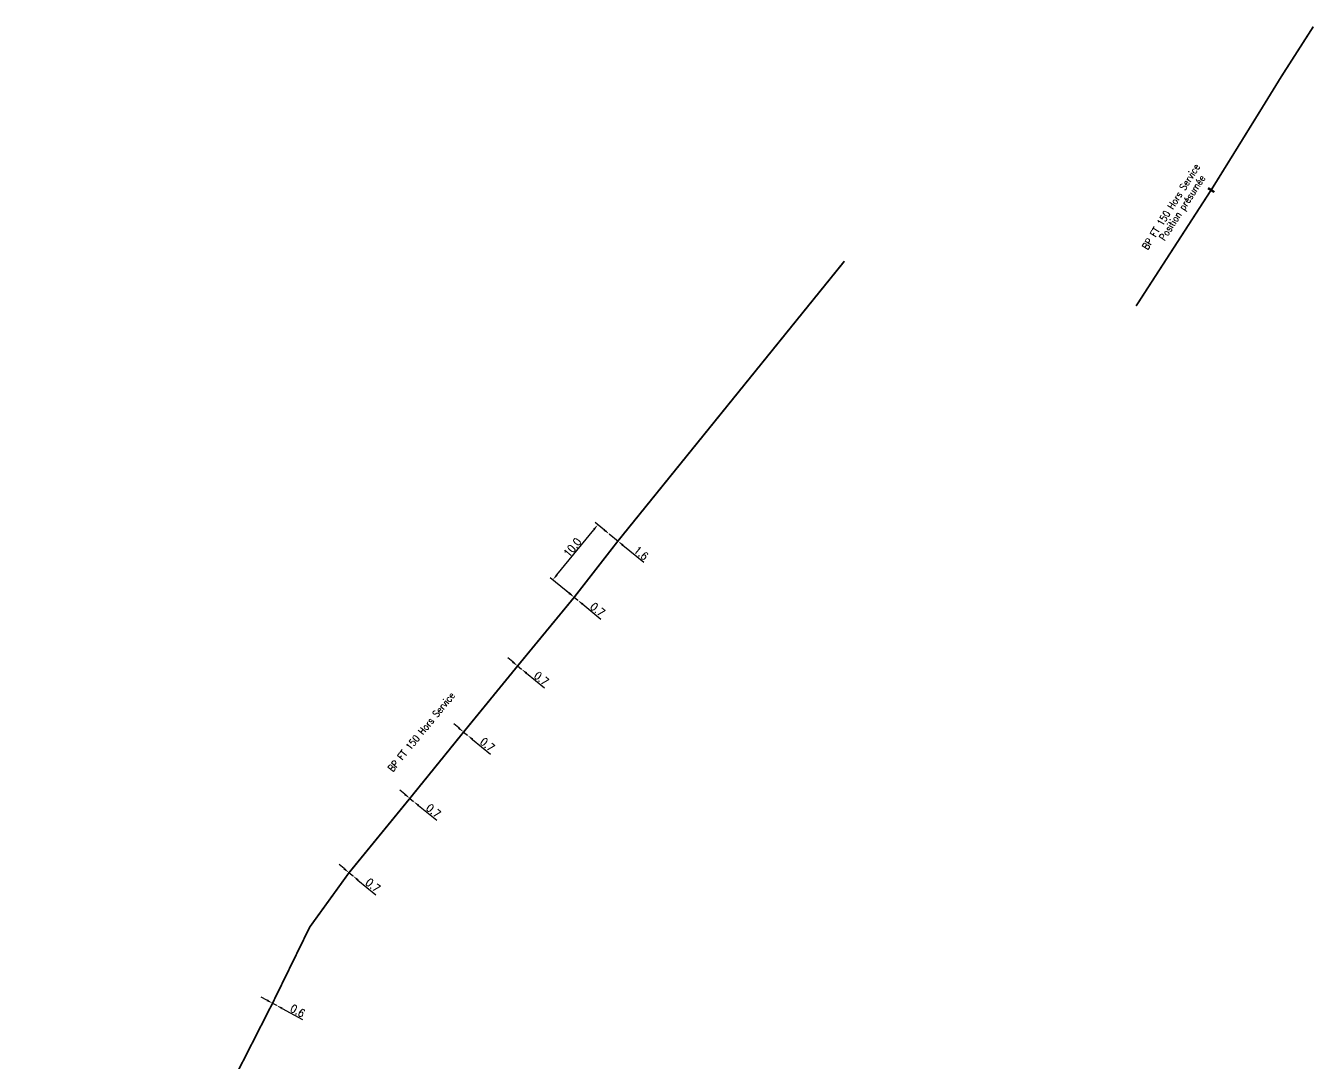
# Model space of a CAD drawing. Header units: millimetres. Extents: x 185000 to 186000, y 127000 to 128000.
# Drawn here: x 185060.7 to 185241.7, y 127513.8 to 127659.6 of the extents above; entities that cross this region are included whole.
import ezdxf
from ezdxf.enums import TextEntityAlignment as Align

# ---------------------------------------------------------------- set-up
doc = ezdxf.new("R2010")
doc.units = ezdxf.units.MM
doc.header["$PDMODE"] = 34
doc.layers.get('0').update_dxf_attribs({"linetype": 'CONTINUOUS'})
doc.layers.get('DEFPOINTS').update_dxf_attribs({"linetype": 'CONTINUOUS'})
doc.layers.add('L_908', color=5, linetype='CONTINUOUS')
doc.styles.get("Standard").update_dxf_attribs({"font": 'romans.shx', "width": 0.85})
doc.linetypes.add('BP_HS', pattern='A,2,-1,["G",Standard,S=0.85,R=0,X=-0.27,Y=-0.4],-1', length=4)
doc.dimstyles.get("Standard").update_dxf_attribs({"dimtxt": 1.5, "dimasz": 1.2, "dimexe": 0.625, "dimexo": 0.625, "dimgap": 0.25, "dimtad": 1, "dimdec": 1, "dimzin": 0, "dimdsep": 46, "dimtxsty": 'Standard', "dimcen": -0.5, "dimadec": 0, "dimazin": 0, "dimtfac": 1, "dimtdec": 1, "dimtmove": 0, "dimatfit": 3, "dimfxl": 0, "dimtolj": 1, "dimtzin": 0, "dimarcsym": 0})

# ---------------------------------------------------------------- blocks, each defined once
blk = doc.blocks.new('*D38')
at = {"layer": 'DEFPOINTS', "color": 0, "linetype": 'Continuous', "ltscale": 0.5, "transparency": 16777216}
for p in [(185141.07, 127589.48), (185142.67, 127588.18), (185137.75, 127579.28)]:
    blk.add_point(p, dxfattribs=at)
at = {"layer": 'L_908', "color": 0, "linetype": 'Continuous', "lineweight": -2, "ltscale": 0.5, "transparency": 16777216}
for p, q in [((185135.32, 127582.43), (185140.5, 127588.78)), ((185142.3, 127588.47), (185140.71, 127589.78)), ((185137.39, 127579.58), (185134.39, 127582.03))]:
    blk.add_line(p, q, dxfattribs=at)
at = {"layer": 'L_908', "color": 0, "linetype": 'Continuous', "ltscale": 0.5, "transparency": 16777216}
for points in [[(185140.38, 127588.88), (185140.62, 127588.69), (185141.07, 127589.48)], [(185135.2, 127582.52), (185135.43, 127582.33), (185134.75, 127581.73)]]:
    blk.add_solid(points, dxfattribs=at)
at = {"layer": 'L_908', "color": 0, "linetype": 'Continuous', "ltscale": 0.5, "transparency": 16777216, "insert": (185137.5, 127586.29), "char_height": 1.125, "attachment_point": 5, "rotation": 50.7935}
blk.add_mtext('\\A1;10.0', dxfattribs=at)
blk = doc.blocks.new('*D39')
at = {"layer": 'DEFPOINTS', "color": 0, "linetype": 'Continuous', "ltscale": 0.5, "transparency": 16777216}
for p in [(185137.75, 127579.28), (185138.25, 127578.87), (185138.25, 127578.87)]:
    blk.add_point(p, dxfattribs=at)
at = {"layer": 'L_908', "color": 0, "linetype": 'Continuous', "lineweight": -2, "ltscale": 0.5, "transparency": 16777216}
for p, q in [((185137.05, 127579.85), (185136.35, 127580.42)), ((185137.75, 127579.28), (185138.25, 127578.87)), ((185138.95, 127578.3), (185141.49, 127576.23))]:
    blk.add_line(p, q, dxfattribs=at)
at = {"layer": 'L_908', "color": 0, "linetype": 'Continuous', "ltscale": 0.5, "transparency": 16777216}
for points in [[(185137.15, 127579.97), (185136.96, 127579.74), (185137.75, 127579.28)], [(185139.04, 127578.42), (185138.85, 127578.19), (185138.25, 127578.87)]]:
    blk.add_solid(points, dxfattribs=at)
at = {"layer": 'L_908', "color": 0, "linetype": 'Continuous', "ltscale": 0.5, "transparency": 16777216, "insert": (185141.04, 127577.56), "char_height": 1.125, "attachment_point": 5, "rotation": 320.7935}
blk.add_mtext('\\A1;0.7', dxfattribs=at)
blk = doc.blocks.new('*D40')
at = {"layer": 'DEFPOINTS', "color": 0, "linetype": 'Continuous', "ltscale": 0.5, "transparency": 16777216}
for p in [(185122.21, 127560.34), (185122.77, 127559.88), (185122.77, 127559.88)]:
    blk.add_point(p, dxfattribs=at)
at = {"layer": 'L_908', "color": 0, "linetype": 'Continuous', "lineweight": -2, "ltscale": 0.5, "transparency": 16777216}
for p, q in [((185121.52, 127560.91), (185120.82, 127561.48)), ((185122.21, 127560.34), (185122.77, 127559.88)), ((185123.47, 127559.31), (185126.01, 127557.24))]:
    blk.add_line(p, q, dxfattribs=at)
at = {"layer": 'L_908', "color": 0, "linetype": 'Continuous', "ltscale": 0.5, "transparency": 16777216}
for points in [[(185121.61, 127561.02), (185121.42, 127560.79), (185122.21, 127560.34)], [(185123.56, 127559.43), (185123.38, 127559.2), (185122.77, 127559.88)]]:
    blk.add_solid(points, dxfattribs=at)
at = {"layer": 'L_908', "color": 0, "linetype": 'Continuous', "ltscale": 0.5, "transparency": 16777216, "insert": (185125.56, 127558.57), "char_height": 1.125, "attachment_point": 5, "rotation": 320.7905}
blk.add_mtext('\\A1;0.7', dxfattribs=at)
blk = doc.blocks.new('*D41')
at = {"layer": 'DEFPOINTS', "color": 0, "linetype": 'Continuous', "ltscale": 0.5, "transparency": 16777216}
for p in [(185129.8, 127569.63), (185130.35, 127569.18), (185130.35, 127569.18)]:
    blk.add_point(p, dxfattribs=at)
at = {"layer": 'L_908', "color": 0, "linetype": 'Continuous', "lineweight": -2, "ltscale": 0.5, "transparency": 16777216}
for p, q in [((185129.11, 127570.2), (185128.41, 127570.77)), ((185129.8, 127569.63), (185130.35, 127569.18)), ((185131.05, 127568.61), (185133.59, 127566.54))]:
    blk.add_line(p, q, dxfattribs=at)
at = {"layer": 'L_908', "color": 0, "linetype": 'Continuous', "ltscale": 0.5, "transparency": 16777216}
for points in [[(185129.2, 127570.32), (185129.01, 127570.08), (185129.8, 127569.63)], [(185131.15, 127568.73), (185130.96, 127568.5), (185130.35, 127569.18)]]:
    blk.add_solid(points, dxfattribs=at)
at = {"layer": 'L_908', "color": 0, "linetype": 'Continuous', "ltscale": 0.5, "transparency": 16777216, "insert": (185133.14, 127567.87), "char_height": 1.125, "attachment_point": 5, "rotation": 320.7863}
blk.add_mtext('\\A1;0.7', dxfattribs=at)
blk = doc.blocks.new('*D42')
at = {"layer": 'DEFPOINTS', "color": 0, "linetype": 'Continuous', "ltscale": 0.5, "transparency": 16777216}
for p in [(185114.66, 127551.02), (185115.19, 127550.58), (185115.19, 127550.58)]:
    blk.add_point(p, dxfattribs=at)
at = {"layer": 'L_908', "color": 0, "linetype": 'Continuous', "lineweight": -2, "ltscale": 0.5, "transparency": 16777216}
for p, q in [((185113.96, 127551.59), (185113.26, 127552.16)), ((185114.66, 127551.02), (185115.19, 127550.58)), ((185115.89, 127550.01), (185118.43, 127547.94))]:
    blk.add_line(p, q, dxfattribs=at)
at = {"layer": 'L_908', "color": 0, "linetype": 'Continuous', "ltscale": 0.5, "transparency": 16777216}
for points in [[(185114.05, 127551.7), (185113.86, 127551.47), (185114.66, 127551.02)], [(185115.98, 127550.13), (185115.79, 127549.9), (185115.19, 127550.58)]]:
    blk.add_solid(points, dxfattribs=at)
at = {"layer": 'L_908', "color": 0, "linetype": 'Continuous', "ltscale": 0.5, "transparency": 16777216, "insert": (185117.98, 127549.27), "char_height": 1.125, "attachment_point": 5, "rotation": 320.7935}
blk.add_mtext('\\A1;0.7', dxfattribs=at)
blk = doc.blocks.new('*D43')
at = {"layer": 'DEFPOINTS', "color": 0, "linetype": 'Continuous', "ltscale": 0.5, "transparency": 16777216}
for p in [(185106.11, 127540.57), (185106.67, 127540.11), (185106.67, 127540.11)]:
    blk.add_point(p, dxfattribs=at)
at = {"layer": 'L_908', "color": 0, "linetype": 'Continuous', "lineweight": -2, "ltscale": 0.5, "transparency": 16777216}
for p, q in [((185105.41, 127541.14), (185104.71, 127541.71)), ((185106.11, 127540.57), (185106.67, 127540.11)), ((185107.36, 127539.54), (185109.9, 127537.47))]:
    blk.add_line(p, q, dxfattribs=at)
at = {"layer": 'L_908', "color": 0, "linetype": 'Continuous', "ltscale": 0.5, "transparency": 16777216}
for points in [[(185105.51, 127541.25), (185105.32, 127541.02), (185106.11, 127540.57)], [(185107.46, 127539.66), (185107.27, 127539.43), (185106.67, 127540.11)]]:
    blk.add_solid(points, dxfattribs=at)
at = {"layer": 'L_908', "color": 0, "linetype": 'Continuous', "ltscale": 0.5, "transparency": 16777216, "insert": (185109.46, 127538.8), "char_height": 1.125, "attachment_point": 5, "rotation": 320.7935}
blk.add_mtext('\\A1;0.7', dxfattribs=at)
blk = doc.blocks.new('*D48')
at = {"layer": 'DEFPOINTS', "color": 0, "linetype": 'Continuous', "ltscale": 0.5, "transparency": 16777216}
for p in [(185095.36, 127522.23), (185095.91, 127521.93), (185095.91, 127521.93)]:
    blk.add_point(p, dxfattribs=at)
at = {"layer": 'L_908', "color": 0, "linetype": 'Continuous', "lineweight": -2, "ltscale": 0.5, "transparency": 16777216}
for p, q in [((185094.57, 127522.66), (185093.78, 127523.09)), ((185095.36, 127522.23), (185095.91, 127521.93)), ((185096.7, 127521.5), (185099.58, 127519.94))]:
    blk.add_line(p, q, dxfattribs=at)
at = {"layer": 'L_908', "color": 0, "linetype": 'Continuous', "ltscale": 0.5, "transparency": 16777216}
for points in [[(185094.64, 127522.79), (185094.5, 127522.52), (185095.36, 127522.23)], [(185096.77, 127521.63), (185096.63, 127521.37), (185095.91, 127521.93)]]:
    blk.add_solid(points, dxfattribs=at)
at = {"layer": 'L_908', "color": 0, "linetype": 'Continuous', "ltscale": 0.5, "transparency": 16777216, "insert": (185098.89, 127521.16), "char_height": 1.125, "attachment_point": 5, "rotation": 331.4802}
blk.add_mtext('\\A1;0.6', dxfattribs=at)
blk = doc.blocks.new('*D49')
at = {"layer": 'DEFPOINTS', "color": 0, "linetype": 'Continuous', "ltscale": 0.5, "transparency": 16777216}
for p in [(185142.67, 127588.18), (185142.67, 127588.18), (185143.91, 127587.17)]:
    blk.add_point(p, dxfattribs=at)
at = {"layer": 'L_908', "color": 0, "linetype": 'Continuous', "lineweight": -2, "ltscale": 0.5, "transparency": 16777216}
for p, q in [((185141.97, 127588.75), (185141.27, 127589.32)), ((185142.67, 127588.18), (185143.91, 127587.17)), ((185144.6, 127586.6), (185147.54, 127584.2))]:
    blk.add_line(p, q, dxfattribs=at)
at = {"layer": 'L_908', "color": 0, "linetype": 'Continuous', "ltscale": 0.5, "transparency": 16777216}
for points in [[(185142.06, 127588.86), (185141.87, 127588.63), (185142.67, 127588.18)], [(185144.7, 127586.71), (185144.51, 127586.48), (185143.91, 127587.17)]]:
    blk.add_solid(points, dxfattribs=at)
at = {"layer": 'L_908', "color": 0, "linetype": 'Continuous', "ltscale": 0.5, "transparency": 16777216, "insert": (185147.15, 127585.49), "char_height": 1.125, "attachment_point": 5, "rotation": 320.7863}
blk.add_mtext('\\A1;1.6', dxfattribs=at)
blk = doc.blocks.new('L_340_07')
at = {"color": 0, "linetype": 'Continuous', "const_width": 0.25, "flags": 128}
blk.add_lwpolyline([(0, 0), (0.35, 0)], dxfattribs=at)
at = {"color": 0, "linetype": 'Continuous', "flags": 128}
blk.add_lwpolyline([(0.35, -0.5), (0.35, 0.5)], dxfattribs=at)
at = {"color": 0, "linetype": 'Continuous', "width": 0.75, "flags": 3}
for tag, p in [('DEF_LEG', (0.72, -3.47)), ('DEF_COUP', (0.72, -5.97)), ('DEF_TYPE', (0.72, -8.47))]:
    blk.add_attdef(tag, text='', height=1.2, dxfattribs=at).set_placement(p, align=Align.MIDDLE)

msp = doc.modelspace()

# ---------------------------------------------------------------- linework, layer by layer
at = {"layer": 'L_908', "linetype": 'BP_HS', "const_width": 0.25, "flags": 128}
for points in [[(185227.5, 127636.9), (185230.21, 127641.27), (185234.09, 127647.54), (185237.08, 127652.4), (185241.62, 127659.49)], [(185216.72, 127620.23), (185227.01, 127636.14)], [(185060.81, 127451.51), (185069.51, 127469.51), (185078.06, 127487.45), (185086.81, 127505.44), (185095.36, 127522.23), (185100.59, 127532.93), (185106.11, 127540.57), (185114.66, 127551.02), (185122.21, 127560.34), (185129.8, 127569.63), (185137.75, 127579.28), (185143.89, 127587.18), (185175.73, 127626.53)]]:
    msp.add_lwpolyline(points, dxfattribs=at)

# ---------------------------------------------------------------- block references
at = {"layer": 'L_908', "ltscale": 0.5}
for p, rotation in [((185227.5, 127636.9), 238.1622611746227), ((185227.01, 127636.14), 57.11389282575485)]:
    msp.add_blockref('L_340_07', p, dxfattribs=dict(at, rotation=rotation))

# ---------------------------------------------------------------- texts
at = {"layer": 'L_908', "linetype": 'BP_HS', "width": 0.85}
for s, rotation, p in [('BP FT 150 Hors Service', 57.8088, (185218.33, 127628.04)), ('Position présumée', 56.9914, (185220.73, 127629.33)), ('BP FT 150 Hors Service', 50.7531, (185112.26, 127554.67))]:
    msp.add_text(s, height=1, rotation=rotation, dxfattribs=at).set_placement(p)

# ---------------------------------------------------------------- dimensions: what is measured, and where the dimension line sits
at = {"layer": 'L_908', "linetype": 'Continuous', "ltscale": 0.5}
for base, p1, p2, angle, picture, middle in [((185141.07, 127589.48), (185137.75, 127579.28), (185142.67, 127588.18), 230.7935, '*D38', (185138.08, 127585.81)), ((185142.67, 127588.18), (185143.91, 127587.17), (185142.67, 127588.18), 320.7863, '*D49', (185146.67, 127584.91)), ((185138.25, 127578.87), (185137.75, 127579.28), (185138.25, 127578.87), 140.7935, '*D39', (185140.57, 127576.98)), ((185130.35, 127569.18), (185129.8, 127569.63), (185130.35, 127569.18), 140.7863, '*D41', (185132.67, 127567.29)), ((185122.77, 127559.88), (185122.21, 127560.34), (185122.77, 127559.88), 140.7905, '*D40', (185125.09, 127557.99)), ((185115.19, 127550.58), (185114.66, 127551.02), (185115.19, 127550.58), 140.7935, '*D42', (185117.51, 127548.69)), ((185106.67, 127540.11), (185106.11, 127540.57), (185106.67, 127540.11), 140.7935, '*D43', (185108.98, 127538.22)), ((185095.91, 127521.93), (185095.36, 127522.23), (185095.91, 127521.93), 151.4802, '*D48', (185098.53, 127520.5))]:
    dim = msp.add_linear_dim(base=base, p1=p1, p2=p2, angle=angle, dimstyle='Standard', override={"dimscale": 0.75}, dxfattribs=at)
    dim.commit()
    dim.dimension.update_dxf_attribs({"geometry": picture, "text_midpoint": middle, "dimtype": 160})

doc.saveas('drawing.dxf')
